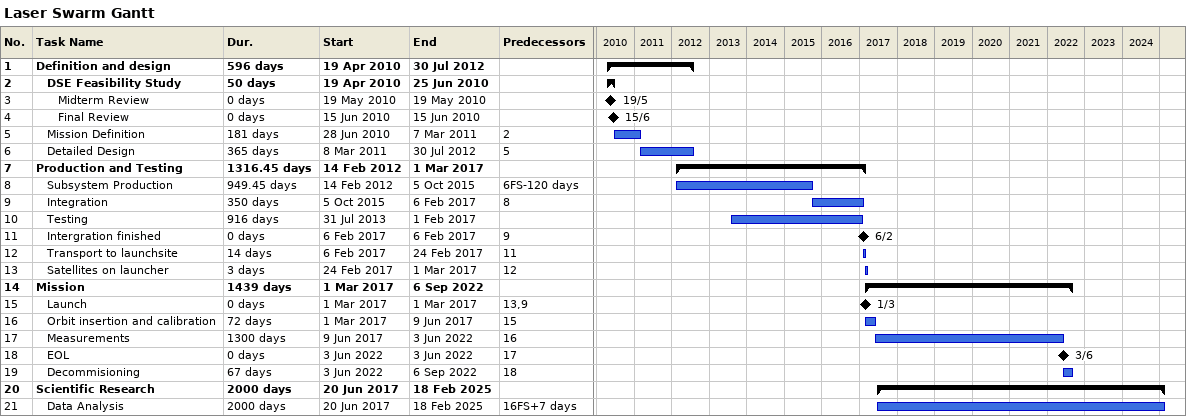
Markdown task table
Laser Swarm Gantt

| ID | Level | Task | Duration | Start | Finish | Predecessors |
|---|---|---|---|---|---|---|
| 1 | 1 | **Definition and design** | 596d | 2010-04-19 | 2012-07-30 |  |
| 2 | 2 | **DSE Feasibility Study** | 50d | 2010-04-19 | 2010-06-25 |  |
| 3 | 3 | Midterm Review | 0d | 2010-05-19 | 2010-05-19 |  |
| 4 | 3 | Final Review | 0d | 2010-06-15 | 2010-06-15 |  |
| 5 | 2 | Mission Definition | 181d | 2010-06-28 | 2011-03-07 | 2 |
| 6 | 2 | Detailed Design | 365d | 2011-03-08 | 2012-07-30 | 5 |
| 7 | 1 | **Production and Testing** | 1316.45d | 2012-02-14 | 2017-03-01 |  |
| 8 | 2 | Subsystem Production | 949.45d | 2012-02-14 | 2015-10-05 | 6FS-120d |
| 9 | 2 | Integration | 350d | 2015-10-05 | 2017-02-06 | 8 |
| 10 | 2 | Testing | 916d | 2013-07-31 | 2017-02-01 |  |
| 11 | 2 | Intergration finished | 0d | 2017-02-06 | 2017-02-06 | 9 |
| 12 | 2 | Transport to launchsite | 14d | 2017-02-06 | 2017-02-24 | 11 |
| 13 | 2 | Satellites on launcher | 3d | 2017-02-24 | 2017-03-01 | 12 |
| 14 | 1 | **Mission** | 1439d | 2017-03-01 | 2022-09-06 |  |
| 15 | 2 | Launch | 0d | 2017-03-01 | 2017-03-01 | 13, 9 |
| 16 | 2 | Orbit insertion and calibration | 72d | 2017-03-01 | 2017-06-09 | 15 |
| 17 | 2 | Measurements | 1300d | 2017-06-09 | 2022-06-03 | 16 |
| 18 | 2 | EOL | 0d | 2022-06-03 | 2022-06-03 | 17 |
| 19 | 2 | Decommisioning | 67d | 2022-06-03 | 2022-09-06 | 18 |
| 20 | 1 | **Scientific Research** | 2000d | 2017-06-20 | 2025-02-18 |  |
| 21 | 2 | Data Analysis | 2000d | 2017-06-20 | 2025-02-18 | 16FS+7d |
